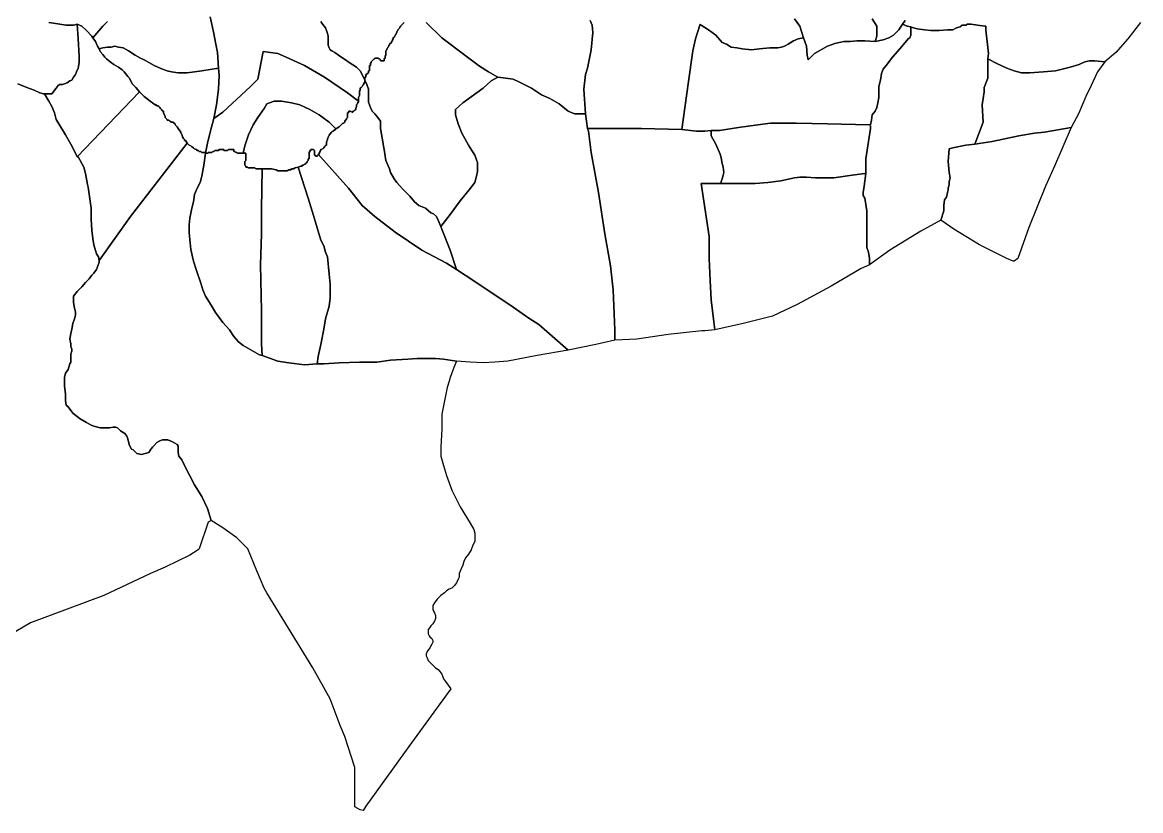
# Model space of a CAD drawing. Extents: x 50 to 241, y 15 to 190.
# Drawn here: x 122.7 to 226.1, y 33.8 to 106.7 of the extents above; entities that cross this region are included whole.
import ezdxf

# ---------------------------------------------------------------- set-up
doc = ezdxf.new("R2010")
doc.units = 0
doc.layers.add('URANGA', color=7, linetype='CONTINUOUS')

msp = doc.modelspace()

# ---------------------------------------------------------------- linework, layer by layer
at = {"layer": 'URANGA', "color": 2}
for points in [[(125.14229, 106.66948), (125.565637, 106.584803), (126.158329, 106.500129), (126.75102, 106.415455), (127.428378, 106.415455), (127.767059, 106.500129), (127.851729, 105.145332), (127.936399, 103.53651), (127.936399, 102.943787), (127.851729, 102.435738), (127.682389, 102.097039), (127.597718, 101.843014), (127.428378, 101.58899), (127.259038, 101.334965), (127.089697, 101.250291), (126.83569, 101.08094), (126.58168, 100.996267), (126.412339, 100.911589), (126.158329, 100.911589), (125.988988, 100.826916), (125.819648, 100.572891), (125.396297, 100.064842), (125.05762, 100.064842), (124.718939, 100.064842), (124.634269, 100.064842), (124.295588, 100.149515), (123.787567, 100.40354), (123.110209, 100.657565), (122.263507, 100.996267)], [(129.206449, 105.230006), (129.460459, 104.891307), (129.6298, 104.467932), (129.79914, 104.213907), (129.88381, 103.959886), (130.137821, 103.705861), (130.307161, 103.451836), (130.476498, 103.282485), (130.815179, 103.028461), (131.15386, 102.774436), (131.577211, 102.520411), (131.915891, 102.266387), (132.085228, 102.097039), (132.423909, 101.673664), (132.593249, 101.504313), (132.84726, 100.996267), (133.185941, 100.657565), (133.524621, 100.234193), (127.767059, 94.222281), (127.597718, 94.560979), (127.174367, 95.407727), (126.66635, 96.254475), (126.073658, 97.270574), (125.819648, 97.693946), (125.650307, 98.286672), (125.396297, 98.879395), (125.14229, 99.387445), (124.718939, 100.064842), (125.05762, 100.064842), (125.396297, 100.064842), (125.819648, 100.572891), (125.988988, 100.826916), (126.158329, 100.911589), (126.412339, 100.911589), (126.58168, 100.996267), (126.83569, 101.08094), (127.089697, 101.250291), (127.259038, 101.334965), (127.428378, 101.58899), (127.597718, 101.843014), (127.682389, 102.097039), (127.851729, 102.435738), (127.936399, 102.943787), (127.936399, 103.53651), (127.851729, 105.145332), (127.767059, 106.500129), (128.19041, 106.330778), (128.613761, 105.907406), (129.121778, 105.399357), (129.206449, 105.230006)], [(130.561168, 106.754154), (130.137821, 106.330778), (129.206449, 105.230006), (129.121778, 105.399357), (128.613761, 105.907406), (128.19041, 106.330778), (127.767059, 106.500129), (127.428378, 106.415455), (126.75102, 106.415455), (126.158329, 106.500129), (125.565637, 106.584803), (125.14229, 106.66948)], [(140.806241, 102.435738), (140.890911, 101.758337), (140.806241, 100.488217), (140.6369, 99.048743), (140.382893, 97.778623), (140.044212, 96.508499), (139.790202, 95.492401), (139.620861, 94.560979), (139.536191, 94.645653), (139.451521, 94.645653), (139.366851, 94.645653), (139.282181, 94.645653), (139.19751, 94.73033), (139.11284, 94.73033), (139.02817, 94.73033), (138.9435, 94.815004), (138.85883, 94.815004), (138.774163, 94.899678), (138.604823, 94.984351), (138.520152, 95.069029), (138.350812, 95.153702), (138.266142, 95.238376), (138.096801, 95.323053), (138.012131, 95.407727), (137.927461, 95.492401), (137.842791, 95.661752), (137.758121, 95.746425), (137.67345, 95.746425), (137.67345, 95.831103), (137.58878, 95.915776), (137.50411, 96.085127), (137.41944, 96.339148), (137.33477, 96.423826), (137.33477, 96.508499), (137.080763, 96.847198), (136.996092, 97.016549), (136.911422, 97.101223), (136.826752, 97.1859), (136.826752, 97.270574), (136.742082, 97.355247), (136.657412, 97.355247), (136.657412, 97.439921), (136.572741, 97.439921), (136.488071, 97.439921), (136.318731, 97.524598), (136.234061, 97.609272), (136.14939, 97.609272), (136.06472, 97.609272), (136.06472, 97.693946), (135.98005, 97.778623), (135.89538, 97.863297), (135.89538, 97.94797), (135.726039, 98.286672), (135.726039, 98.371346), (135.726039, 98.45602), (135.641369, 98.45602), (135.641369, 98.540697), (135.556699, 98.540697), (135.556699, 98.625371), (135.472029, 98.710044), (135.387362, 98.794718), (135.302692, 98.879395), (135.218022, 98.964069), (135.133352, 98.964069), (135.048681, 99.048743), (134.964011, 99.048743), (134.710001, 99.218094), (134.62533, 99.302768), (134.37132, 99.472119), (134.20198, 99.64147), (133.947969, 99.810817), (133.778629, 99.980168), (133.524621, 100.234193), (133.185941, 100.657565), (132.84726, 100.996267), (132.593249, 101.504313), (132.423909, 101.673664), (132.085228, 102.097039), (131.915891, 102.266387), (131.577211, 102.520411), (131.15386, 102.774436), (130.815179, 103.028461), (130.476498, 103.282485), (130.307161, 103.451836), (130.137821, 103.705861), (129.88381, 103.959886), (129.79914, 104.213907), (130.137821, 104.298584), (130.561168, 104.383258), (130.899849, 104.383258), (131.23853, 104.467932), (131.577211, 104.383258), (132.000562, 104.298584), (132.508579, 104.04456), (133.101271, 103.621184), (133.609292, 103.367159), (133.947969, 103.197812), (134.37132, 102.943787), (134.879341, 102.689762), (135.218022, 102.520411), (135.641369, 102.351064), (136.06472, 102.181713), (136.488071, 102.097039), (137.080763, 102.012362), (137.927461, 102.012362), (139.282181, 102.181713), (140.806241, 102.435738), (139.282181, 102.181713), (137.927461, 102.012362), (137.080763, 102.012362), (136.488071, 102.097039), (136.06472, 102.181713), (135.641369, 102.351064), (135.218022, 102.520411), (134.879341, 102.689762), (134.37132, 102.943787), (133.947969, 103.197812), (133.609292, 103.367159), (133.10127, 103.621184), (132.508579, 104.044559), (132.000562, 104.298584), (131.577211, 104.383258), (131.23853, 104.467932), (130.899849, 104.383258), (130.561168, 104.383258), (130.137821, 104.298584), (129.79914, 104.213907), (129.6298, 104.467932), (129.460459, 104.891307), (129.206449, 105.230006), (130.137821, 106.330778), (130.561168, 106.754154)], [(140.044212, 107.177526), (140.382893, 105.653381), (140.552233, 104.806634), (140.72157, 103.875209), (140.806241, 102.435738)], [(150.289285, 106.754154), (150.373955, 106.584803), (150.712636, 106.161431), (150.797302, 105.907406), (150.881973, 105.653381), (150.966643, 105.399357), (150.966643, 105.060658), (150.966643, 104.552609), (151.051313, 104.298584), (151.135983, 104.129233), (151.305324, 104.044559), (151.559334, 103.875209), (151.898015, 103.621184), (152.321366, 103.367159), (152.575373, 103.197812), (152.914054, 102.943787), (153.591415, 102.520411), (153.930096, 102.181713), (154.099436, 101.843014), (154.353443, 101.334965), (154.353443, 101.250291), (154.353443, 101.165614), (154.353443, 101.08094), (154.268773, 101.08094), (154.268773, 100.996267), (154.268773, 100.911589), (154.184107, 100.911589), (154.099436, 100.742242), (154.014766, 100.657565), (153.930096, 100.572891), (153.930096, 100.488217), (153.930096, 100.40354), (153.845426, 100.318866), (153.845426, 100.234193), (153.845426, 100.149515), (153.845426, 100.064842), (153.845426, 99.895494), (153.760756, 99.726143), (153.760756, 99.556792), (153.760756, 99.472119), (153.760756, 99.387445), (152.744713, 100.149515), (150.627965, 101.58899), (148.765225, 102.689762), (147.071824, 103.451836), (146.309793, 103.790535), (144.955073, 103.959886), (144.447052, 101.419639), (143.769694, 100.742242), (141.229592, 98.371346), (140.382893, 97.778623), (140.6369, 99.048743), (140.806241, 100.488217), (140.890911, 101.758337), (140.806241, 102.435738), (140.72157, 103.875209), (140.552234, 104.806634), (140.382893, 105.653381), (140.044212, 107.177526)], [(157.994255, 106.66948), (157.909585, 106.584803), (157.824914, 106.500129), (157.655574, 106.330778), (157.655574, 106.246104), (157.570907, 106.246104), (157.570907, 106.161431), (157.486237, 106.076754), (157.401567, 105.99208), (157.401567, 105.907406), (157.316897, 105.822729), (157.316897, 105.738055), (157.062886, 105.314683), (156.978216, 105.230006), (156.978216, 105.145332), (156.893546, 105.060658), (156.893546, 104.975981), (156.808876, 104.891307), (156.808876, 104.806634), (156.639535, 104.637283), (156.639535, 104.552609), (156.554865, 104.552609), (156.554865, 104.467932), (156.470195, 104.383258), (156.470195, 104.298584), (156.385525, 104.213907), (156.385525, 104.129233), (156.300854, 104.044559), (156.300854, 103.959886), (156.300854, 103.875209), (156.300854, 103.790535), (156.300854, 103.621184), (156.216184, 103.53651), (156.216184, 103.451836), (156.216184, 103.367159), (156.131514, 103.282485), (156.131514, 103.197812), (156.131514, 103.113134), (156.046844, 103.113134), (155.962174, 103.113134), (155.877507, 103.113134), (155.792837, 103.113134), (155.792837, 103.197812), (155.708167, 103.282485), (155.623496, 103.282485), (155.623496, 103.367159), (155.538826, 103.367159), (155.454156, 103.367159), (155.369486, 103.367159), (155.284816, 103.367159), (155.284816, 103.282485), (155.200145, 103.282485), (155.115475, 103.197812), (155.030805, 103.113134), (154.946135, 103.028461), (154.946135, 102.943787), (154.861465, 102.85911), (154.861465, 102.774436), (154.861465, 102.689762), (154.776794, 102.689762), (154.776794, 102.605089), (154.776794, 102.520411), (154.776794, 102.351064), (154.776794, 102.266387), (154.776794, 102.181713), (154.692124, 102.181713), (154.692124, 102.097039), (154.692124, 102.012362), (154.607454, 101.927688), (154.522784, 101.927688), (154.522784, 101.843014), (154.438114, 101.843014), (154.438114, 101.758337), (154.438114, 101.673664), (154.438114, 101.58899), (154.353443, 101.58899), (154.353443, 101.334965), (154.099436, 101.843014), (153.930096, 102.181713), (153.591415, 102.520411), (152.914054, 102.943787), (152.575373, 103.197812), (152.321366, 103.367159), (151.898015, 103.621184), (151.559334, 103.875209), (151.305324, 104.044559), (151.135983, 104.129233), (151.051313, 104.298584), (150.966643, 104.552609), (150.966643, 105.060658), (150.966643, 105.399357), (150.881973, 105.653381), (150.797302, 105.907406), (150.712636, 106.161431), (150.373955, 106.584803), (150.289285, 106.754154)], [(166.630597, 101.58899), (166.037909, 101.250291), (165.275877, 100.572891), (163.413137, 99.218094), (162.735775, 98.625371), (162.735775, 98.371346), (162.735775, 98.117321), (162.989786, 97.270574), (163.328466, 96.423826), (163.582477, 95.915776), (163.921158, 95.323053), (164.090498, 95.069029), (164.513846, 94.391628), (164.767856, 93.714231), (164.767856, 93.290856), (164.767856, 92.867484), (164.683186, 92.444108), (164.513846, 91.851385), (164.005828, 91.173984), (163.159126, 90.157889), (162.227757, 88.887766), (161.381055, 87.786993), (161.127045, 88.379716), (160.957708, 88.718415), (160.703697, 88.972439), (160.449687, 89.057117), (159.941666, 89.480489), (159.348974, 89.734513), (158.925627, 90.073212), (158.502276, 90.581261), (157.824914, 91.258662), (157.316897, 91.851385), (157.062886, 92.190083), (156.724205, 92.782806), (156.639535, 93.121508), (156.300854, 93.883579), (156.131514, 94.899678), (156.046844, 95.407727), (155.962174, 96.00045), (155.877507, 96.339148), (155.792837, 96.847198), (155.792837, 97.270574), (155.792837, 97.524598), (155.538826, 97.863297), (155.284816, 98.201995), (155.030805, 98.45602), (154.861465, 98.794718), (154.692124, 99.302768), (154.692124, 99.895494), (154.692124, 100.488217), (154.522784, 100.911589), (154.353443, 101.334965), (154.353443, 101.58899), (154.438114, 101.58899), (154.438114, 101.673664), (154.438114, 101.758337), (154.438114, 101.843014), (154.522784, 101.843014), (154.522784, 101.927688), (154.607454, 101.927688), (154.692124, 102.012362), (154.692124, 102.097039), (154.692124, 102.181713), (154.776794, 102.181713), (154.776794, 102.266387), (154.776794, 102.351064), (154.776794, 102.520411), (154.776794, 102.605089), (154.776794, 102.689762), (154.861465, 102.689762), (154.861465, 102.774436), (154.861465, 102.85911), (154.946135, 102.943787), (154.946135, 103.028461), (155.030805, 103.113134), (155.115475, 103.197812), (155.200145, 103.282485), (155.284816, 103.282485), (155.284816, 103.367159), (155.369486, 103.367159), (155.454156, 103.367159), (155.538826, 103.367159), (155.623496, 103.367159), (155.623496, 103.282485), (155.708167, 103.282485), (155.792837, 103.197812), (155.792837, 103.113134), (155.877507, 103.113134), (155.962174, 103.113134), (156.046844, 103.113134), (156.131514, 103.113134), (156.131514, 103.197812), (156.131514, 103.282485), (156.216184, 103.367159), (156.216184, 103.451836), (156.216184, 103.53651), (156.300854, 103.621184), (156.300854, 103.790535), (156.300854, 103.875209), (156.300854, 103.959886), (156.300854, 104.044559), (156.385525, 104.129233), (156.385525, 104.213907), (156.470195, 104.298584), (156.470195, 104.383258), (156.554865, 104.467932), (156.554865, 104.552609), (156.639535, 104.552609), (156.639535, 104.637283), (156.808876, 104.806634), (156.808876, 104.891307), (156.893546, 104.975981), (156.893546, 105.060658), (156.978216, 105.145332), (156.978216, 105.230006), (157.062886, 105.314683), (157.316897, 105.738055), (157.316897, 105.822729), (157.401567, 105.907406), (157.401567, 105.99208), (157.486237, 106.076754), (157.570907, 106.161431), (157.570907, 106.246105), (157.655574, 106.246105), (157.655574, 106.330778), (157.824914, 106.500129), (157.909585, 106.584803), (157.994255, 106.66948)], [(175.182269, 106.838828), (175.351609, 106.415455), (175.43628, 105.738055), (175.266939, 104.129233), (174.928258, 102.435738), (174.758918, 101.843015), (174.589581, 100.488217), (174.758918, 98.201995), (174.08156, 98.201995), (173.742879, 98.201995), (173.150188, 98.45602), (172.303489, 99.13342), (171.456787, 99.641469), (170.694759, 99.980168), (169.763387, 100.572891), (168.578008, 101.165614), (168.069987, 101.419639), (167.392629, 101.504313), (166.630597, 101.58899), (165.783899, 102.097039), (164.937197, 102.605089), (163.582477, 103.621184), (161.465726, 105.230006), (160.026336, 106.66948)], [(160.026336, 106.66948), (161.465726, 105.230006), (163.582477, 103.621184), (164.937197, 102.605089), (165.783899, 102.097039), (166.630597, 101.58899)], [(194.063683, 107.008179), (194.571705, 106.330778), (194.910385, 105.230006), (194.402364, 105.145332), (193.979013, 104.975981), (193.470992, 104.637283), (193.132315, 104.467932), (192.878304, 104.383258), (192.539624, 104.298584), (191.777592, 104.298584), (190.846223, 104.213907), (190.084191, 104.129233), (189.237493, 104.213907), (188.729472, 104.298584), (188.221454, 104.383258), (187.798103, 104.637283), (187.374752, 104.806634), (186.782061, 105.48403), (186.104703, 105.99208), (185.427341, 106.415455), (185.342671, 106.500129), (185.088661, 105.738055), (184.91932, 105.145332), (184.665313, 104.04456), (184.241962, 100.996267), (183.649271, 96.762524), (179.923789, 96.847198), (174.928258, 96.847198), (174.758918, 98.201995), (174.589581, 100.488217), (174.758918, 101.843015), (174.928258, 102.435738), (175.266939, 104.129233), (175.43628, 105.738055), (175.351609, 106.415455), (175.182269, 106.838828)], [(204.816777, 106.246104), (204.816777, 105.822729), (204.816777, 105.48403), (204.732107, 105.230006), (204.562766, 105.145332), (204.308756, 104.806634), (203.800735, 104.213907), (203.123377, 103.451836), (202.530685, 102.689762), (202.276675, 102.351064), (202.192005, 102.181713), (202.107334, 101.927688), (202.022664, 101.334965), (201.853327, 100.742242), (201.853327, 99.726143), (201.768657, 99.218094), (201.683987, 98.794718), (201.514647, 98.45602), (201.260636, 98.117321), (201.175966, 97.609272), (201.091296, 97.1859), (201.006625, 97.1859), (197.111803, 97.270574), (194.233024, 97.355247), (191.862262, 97.355247), (190.676883, 97.1859), (188.898812, 96.931875), (187.120742, 96.67785), (186.358713, 96.67785), (185.766022, 96.593173), (185.00399, 96.593173), (183.649271, 96.762524), (184.241962, 100.996267), (184.665313, 104.04456), (184.91932, 105.145332), (185.088661, 105.738055), (185.342671, 106.500129), (185.427341, 106.415455), (186.104703, 105.99208), (186.782061, 105.48403), (187.374752, 104.806634), (187.798103, 104.637283), (188.221454, 104.383258), (188.729472, 104.298584), (189.237493, 104.213907), (190.084191, 104.129233), (190.846223, 104.213907), (191.777592, 104.298584), (192.539624, 104.298584), (192.878304, 104.383258), (193.132315, 104.467932), (193.470992, 104.637283), (193.979013, 104.975981), (194.402364, 105.145332), (194.910385, 105.230006), (195.164393, 104.467932), (195.249063, 103.621184), (195.333733, 103.197812), (195.926424, 103.790535), (197.111803, 104.467932), (197.789165, 104.721956), (198.635863, 104.891307), (199.228555, 104.891307), (199.821246, 104.975981), (200.583274, 104.975981), (201.514647, 104.891307), (202.276675, 105.060658), (202.784696, 105.230006), (203.208047, 105.48403), (203.716065, 105.99208), (204.054745, 106.500129), (204.478096, 106.330778), (204.816777, 106.246104)], [(201.260636, 107.008179), (201.683987, 106.330778), (201.683987, 105.399357), (201.514647, 104.891307), (200.583274, 104.975981), (199.821246, 104.975981), (199.228555, 104.891307), (198.635863, 104.891307), (197.789165, 104.721956), (197.111803, 104.467932), (195.926424, 103.790535), (195.333733, 103.197812), (195.249063, 103.621184), (195.164393, 104.467932), (194.910385, 105.230006), (194.571705, 106.330778), (194.063683, 107.008179)], [(211.929059, 103.282485), (211.929059, 102.943787), (211.929059, 102.266387), (211.929059, 101.504313), (211.590378, 100.657565), (211.590378, 100.234193), (211.505708, 99.641469), (211.421038, 99.048743), (211.505708, 97.439921), (210.743677, 95.407727), (209.896978, 95.323053), (208.711599, 95.069029), (208.372918, 94.984351), (208.288248, 93.798905), (208.372918, 92.782806), (208.457588, 92.274757), (208.372918, 91.936058), (208.372918, 91.682034), (208.288248, 91.343335), (208.288248, 91.173984), (208.203578, 90.91996), (208.118908, 90.496588), (207.949567, 90.242563), (207.864897, 89.734513), (207.864897, 89.226464), (207.610886, 88.379716), (205.748146, 87.363617), (202.869366, 85.585448), (201.006625, 84.230651), (201.006625, 84.315325), (201.006625, 84.823374), (200.921955, 85.416097), (200.752615, 85.839473), (200.752615, 86.178171), (200.752615, 86.601547), (200.752615, 87.532968), (200.752615, 89.226464), (200.667945, 89.819187), (200.583274, 90.411914), (200.413934, 90.665939), (200.413934, 90.91996), (200.498604, 91.512686), (200.667945, 92.698133), (200.667945, 93.036831), (200.667945, 94.05293), (200.837285, 95.238376), (201.091296, 96.847198), (201.091296, 97.101223), (201.006625, 97.1859), (201.091296, 97.1859), (201.175966, 97.609272), (201.260636, 98.117321), (201.514646, 98.45602), (201.683987, 98.794718), (201.768657, 99.218094), (201.853327, 99.726143), (201.853327, 100.742242), (202.022664, 101.334965), (202.107334, 101.927688), (202.192005, 102.181713), (202.276675, 102.351064), (202.530685, 102.689762), (203.123377, 103.451836), (203.800735, 104.213907), (204.308756, 104.806634), (204.562766, 105.145332), (204.732107, 105.230006), (204.816777, 105.48403), (204.816777, 105.822729), (204.816777, 106.246104), (205.070788, 106.161431), (205.409465, 106.076754), (206.086826, 105.99208), (206.679518, 105.907406), (207.441546, 105.907406), (208.203578, 105.99208), (208.711599, 105.99208), (209.050276, 106.161431), (209.388957, 106.246104), (209.558297, 106.415455), (209.896978, 106.415455), (210.066318, 106.500129), (210.404999, 106.500129), (210.997687, 106.415455), (211.675049, 106.330778), (211.759719, 106.330778), (211.759719, 105.99208), (212.013729, 103.790535), (211.929059, 103.282485)], [(204.308756, 106.838828), (204.054745, 106.500129), (203.716064, 105.99208), (203.208047, 105.48403), (202.784696, 105.230006), (202.276675, 105.060658), (201.514646, 104.891307), (201.683987, 105.399357), (201.683987, 106.330778), (201.260636, 107.008179)], [(226.06895, 106.66948), (224.883571, 105.145332), (223.782862, 103.875209), (222.766819, 103.028461), (221.835451, 103.113134), (221.32743, 103.113134), (220.904079, 103.028461), (220.396061, 102.774436), (219.549359, 102.520411), (218.19464, 102.181713), (217.093931, 102.097039), (215.823878, 102.012362), (215.061849, 102.012362), (214.384488, 102.181713), (213.70713, 102.435738), (212.775758, 102.85911), (211.929059, 103.282485), (212.013729, 103.790535), (211.759719, 105.99208), (211.759719, 106.330778), (211.675049, 106.330778), (210.997687, 106.415455), (210.404999, 106.500129), (210.066318, 106.500129), (209.896978, 106.415455), (209.558297, 106.415455), (209.388957, 106.246104), (209.050276, 106.161431), (208.711599, 105.99208), (208.203578, 105.99208), (207.441546, 105.907406), (206.679518, 105.907406), (206.086826, 105.99208), (205.409465, 106.076754), (205.070788, 106.161431), (204.816777, 106.246104), (204.478096, 106.330778), (204.054745, 106.500129), (204.308756, 106.838828)], [(153.760756, 99.387445), (153.760756, 99.302768), (153.676085, 99.218094), (153.676085, 99.13342), (153.591415, 99.048743), (153.591415, 98.964069), (153.591415, 98.879395), (153.506745, 98.710044), (153.506745, 98.625371), (153.422075, 98.540697), (153.337405, 98.45602), (153.252734, 98.45602), (153.252734, 98.371346), (153.168064, 98.371346), (152.998724, 98.45602), (152.914054, 98.45602), (152.829383, 98.371346), (152.829383, 98.286672), (152.744713, 98.286672), (152.744713, 98.201995), (152.744713, 97.94797), (152.744713, 97.863297), (152.660043, 97.778623), (152.660043, 97.693946), (152.575373, 97.609272), (152.490703, 97.524598), (152.490703, 97.439921), (152.406036, 97.355247), (152.321366, 97.355247), (152.236696, 97.270574), (152.152025, 97.1859), (152.067355, 97.101223), (151.982685, 97.016549), (151.728674, 96.847198), (151.644004, 96.847198), (151.051313, 97.439921), (150.119944, 98.117321), (149.273242, 98.625371), (148.341874, 99.048743), (147.579842, 99.218094), (146.648473, 99.387445), (145.971112, 99.387445), (145.547764, 99.218094), (145.293754, 99.13342), (145.039743, 98.710044), (144.447052, 97.863297), (144.023701, 97.1859), (143.600353, 96.254475), (143.261673, 95.238376), (143.092332, 94.560979), (142.838322, 94.560979), (142.753652, 94.560979), (142.668981, 94.560979), (142.584311, 94.560979), (142.499641, 94.645653), (142.414971, 94.645653), (142.330301, 94.73033), (142.245634, 94.73033), (142.245634, 94.815004), (142.245634, 94.899678), (142.160964, 94.899678), (142.076293, 94.899678), (141.991623, 94.899678), (141.906953, 94.899678), (141.822283, 94.899678), (141.737613, 94.899678), (141.652943, 94.815004), (141.568272, 94.815004), (141.483602, 94.815004), (141.398932, 94.815004), (141.314262, 94.815004), (141.314262, 94.899678), (141.229592, 94.899678), (141.144921, 94.899678), (141.060251, 94.899678), (140.975581, 94.899678), (140.890911, 94.899678), (140.806241, 94.815004), (140.72157, 94.815004), (140.6369, 94.815004), (140.552234, 94.815004), (140.467563, 94.815004), (140.382893, 94.73033), (140.298223, 94.73033), (140.213553, 94.645653), (140.044212, 94.645653), (139.959542, 94.645653), (139.874872, 94.645653), (139.874872, 94.560979), (139.790202, 94.560979), (139.705532, 94.560979), (139.620861, 94.560979), (139.790202, 95.492401), (140.044212, 96.508499), (140.382893, 97.778623), (141.229592, 98.371346), (143.769694, 100.742242), (144.447052, 101.419639), (144.955073, 103.959886), (146.309793, 103.790535), (147.071824, 103.451836), (148.765225, 102.689762), (150.627965, 101.58899), (152.744713, 100.149515), (153.760756, 99.387445)], [(222.766819, 103.028461), (222.089461, 102.097039), (221.49677, 100.826916), (220.988749, 99.810817), (220.311391, 98.201995), (219.634029, 96.931875), (217.178601, 96.508499), (216.247229, 96.423826), (214.807839, 96.169801), (212.352407, 95.661752), (210.743677, 95.407727), (211.505708, 97.439921), (211.421038, 99.048743), (211.505708, 99.641469), (211.590378, 100.234193), (211.590378, 100.657565), (211.929059, 101.504313), (211.929059, 102.266387), (211.929059, 102.943787), (211.929059, 103.282485), (212.775758, 102.85911), (213.70713, 102.435738), (214.384488, 102.181713), (215.061849, 102.012362), (215.823878, 102.012362), (217.093931, 102.097039), (218.19464, 102.181713), (219.549359, 102.520411), (220.396061, 102.774436), (220.904079, 103.028461), (221.32743, 103.113134), (221.835451, 103.113134), (222.766819, 103.028461)], [(161.381055, 87.786993), (161.465726, 87.532968), (162.227757, 85.585448), (162.820445, 83.807275), (161.889077, 84.399998), (159.602985, 85.585448), (157.147556, 87.278944), (155.284816, 88.718415), (154.099436, 89.734513), (152.829383, 91.343335), (150.035274, 94.476305), (150.119944, 94.476305), (150.119944, 94.560979), (150.204614, 94.73033), (150.204614, 94.815004), (150.289285, 94.815004), (150.289285, 94.899678), (150.458625, 94.984351), (150.543295, 95.069029), (150.627965, 95.153702), (150.712636, 95.238376), (150.712636, 95.323053), (150.797302, 95.323053), (150.797302, 95.407727), (150.797302, 95.492401), (150.797302, 95.577078), (150.881973, 95.831103), (150.881973, 95.915776), (150.966643, 96.00045), (150.966643, 96.085127), (151.051313, 96.169801), (151.051313, 96.254475), (151.135983, 96.339148), (151.135983, 96.423826), (151.220653, 96.423826), (151.220653, 96.508499), (151.305323, 96.508499), (151.389994, 96.593173), (151.644004, 96.762524), (151.644004, 96.847198), (151.728674, 96.847198), (151.982685, 97.016549), (152.067355, 97.101223), (152.152025, 97.1859), (152.236696, 97.270574), (152.321366, 97.355247), (152.406036, 97.355247), (152.490703, 97.439921), (152.490703, 97.524598), (152.575373, 97.609272), (152.660043, 97.693946), (152.660043, 97.778623), (152.744713, 97.863297), (152.744713, 97.94797), (152.744713, 98.201995), (152.744713, 98.286672), (152.829383, 98.286672), (152.829383, 98.371346), (152.914054, 98.45602), (152.998724, 98.45602), (153.168064, 98.371346), (153.252734, 98.371346), (153.252734, 98.45602), (153.337405, 98.45602), (153.422075, 98.540697), (153.506745, 98.625371), (153.506745, 98.710044), (153.591415, 98.879395), (153.591415, 98.964069), (153.591415, 99.048743), (153.676085, 99.13342), (153.676085, 99.218094), (153.760756, 99.302768), (153.760756, 99.387445), (153.760756, 99.472119), (153.760756, 99.556792), (153.760756, 99.726143), (153.845426, 99.895494), (153.845426, 100.064842), (153.845426, 100.149515), (153.845426, 100.234193), (153.845426, 100.318866), (153.930096, 100.40354), (153.930096, 100.488217), (153.930096, 100.572891), (154.014766, 100.657565), (154.099436, 100.742242), (154.184107, 100.911589), (154.268773, 100.911589), (154.268773, 100.996267), (154.268773, 101.08094), (154.353443, 101.08094), (154.353443, 101.165614), (154.353443, 101.250291), (154.353443, 101.334965), (154.522784, 100.911589), (154.692124, 100.488217), (154.692124, 99.895494), (154.692124, 99.302768), (154.861465, 98.794718), (155.030805, 98.45602), (155.284816, 98.201995), (155.538826, 97.863297), (155.792837, 97.524598), (155.792837, 97.270574), (155.792837, 96.847198), (155.877507, 96.339148), (155.962174, 96.00045), (156.046844, 95.407727), (156.131514, 94.899678), (156.300854, 93.883579), (156.639535, 93.121508), (156.724205, 92.782806), (157.062886, 92.190083), (157.316897, 91.851385), (157.824914, 91.258662), (158.502276, 90.581261), (158.925627, 90.073212), (159.348974, 89.734513), (159.941666, 89.480489), (160.449687, 89.057117), (160.703697, 88.972439), (160.957708, 88.718415), (161.127045, 88.379716), (161.381055, 87.786993)], [(174.758918, 98.201995), (174.928258, 96.847198), (175.012929, 96.593173), (175.266939, 94.645653), (175.944301, 90.91996), (176.536989, 87.109593), (177.04501, 84.145977), (177.29902, 81.944429), (177.468361, 78.218739), (177.468361, 77.287314), (176.367648, 77.033289), (175.69029, 76.863942), (173.150188, 76.355892), (170.440749, 78.726788), (169.50938, 79.319512), (168.069987, 80.335607), (164.513846, 82.706503), (162.820445, 83.807275), (162.227757, 85.585448), (161.465726, 87.532968), (161.381055, 87.786993), (162.227757, 88.887766), (163.159126, 90.157889), (164.005828, 91.173984), (164.513846, 91.851385), (164.683186, 92.444108), (164.767856, 92.867484), (164.767856, 93.290856), (164.767856, 93.714231), (164.513846, 94.391628), (164.090498, 95.069029), (163.921158, 95.323053), (163.582477, 95.915776), (163.328466, 96.423826), (162.989786, 97.270574), (162.735775, 98.117321), (162.735775, 98.371346), (162.735775, 98.625371), (163.413137, 99.218094), (165.275877, 100.572891), (166.037909, 101.250291), (166.630597, 101.58899), (167.392629, 101.504313), (168.069987, 101.419639), (168.578008, 101.165614), (169.763387, 100.572891), (170.694759, 99.980168), (171.456787, 99.64147), (172.303489, 99.13342), (173.150188, 98.45602), (173.742879, 98.201995), (174.08156, 98.201995), (174.758918, 98.201995)], [(122.263507, 100.996267), (123.110209, 100.657565), (123.787567, 100.40354), (124.295588, 100.149515), (124.634269, 100.064842), (124.718939, 100.064842), (125.14229, 99.387445), (125.396297, 98.879395), (125.650307, 98.286672), (125.819648, 97.693946), (126.073658, 97.270574), (126.66635, 96.254475), (127.174367, 95.407727), (127.597718, 94.560979), (127.767059, 94.222281), (127.851729, 94.222281), (128.19041, 93.629554), (128.35975, 93.290856), (128.529091, 92.698133), (128.698427, 91.682034), (128.783098, 91.428009), (129.037108, 89.480489), (129.037108, 88.46439), (129.121778, 87.448295), (129.206449, 86.686221), (129.291119, 86.093498), (129.545129, 85.24675), (129.71447, 84.992725), (129.79914, 84.654023), (129.79914, 84.484676), (129.6298, 84.0613), (129.545129, 83.807275), (129.291119, 83.468577), (129.121778, 83.299226), (128.867768, 82.960527), (128.529091, 82.621829), (128.19041, 82.198453), (127.767059, 81.775081), (127.428378, 81.351706), (127.428378, 81.267032), (127.428378, 81.097681), (127.428378, 80.928333), (127.428378, 80.758982), (127.513048, 80.250933), (127.597718, 79.912235), (127.597718, 79.573536), (127.513048, 79.234834), (127.343708, 78.811462), (127.259038, 78.303413), (127.174367, 77.880037), (127.089697, 77.371991), (127.174367, 76.948616), (127.174367, 76.694591), (127.259038, 76.440566), (127.259038, 76.271215), (127.174367, 76.017194), (127.174367, 75.847843), (127.174367, 75.509145), (127.174367, 75.25512), (127.089697, 75.085769), (126.92036, 74.57772), (126.66635, 74.239021), (126.58168, 73.815646), (126.58168, 73.476947), (126.58168, 73.053575), (126.66635, 72.291501), (126.66635, 71.698778), (126.75102, 71.275402), (126.92036, 71.106051), (127.343708, 70.513328), (128.021069, 70.005279), (128.613761, 69.66658), (129.037108, 69.412556), (129.291119, 69.327882), (129.88381, 69.158531), (130.391828, 69.158531), (130.730509, 69.158531), (131.069189, 69.243208), (131.3232, 69.243208), (131.49254, 69.158531), (131.746551, 68.904506), (132.000561, 68.735159), (132.169898, 68.650481), (132.339239, 68.396457), (132.423909, 68.142436), (132.508579, 67.888411), (132.593249, 67.549709), (132.76259, 67.211011), (132.93193, 67.126337), (133.270611, 66.787638), (133.693962, 66.702961), (134.37132, 66.872312), (134.54066, 67.126337), (134.710001, 67.380362), (134.879341, 67.549709), (135.133352, 67.803734), (135.387362, 67.973085), (135.641369, 68.057758), (135.81071, 68.057758), (136.14939, 68.057758), (136.572741, 67.888411), (136.996092, 67.634386), (137.080763, 67.465035), (137.080763, 67.126337), (137.080763, 66.872312), (137.165429, 66.533614), (137.41944, 66.194912), (137.67345, 65.686862), (138.604823, 63.908693), (139.282181, 62.807921), (139.790202, 61.707148), (140.128883, 60.606376), (139.874872, 60.437025), (139.02817, 57.981455), (138.9435, 57.896781), (138.181472, 57.388732), (135.89538, 56.287959), (134.54066, 55.695236), (130.222491, 53.663039), (123.44889, 51.122795), (121.416808, 49.937345)], [(137.927461, 95.492401), (132.67792, 88.718415), (129.79914, 84.654023), (129.71447, 84.992725), (129.545129, 85.24675), (129.291119, 86.093498), (129.206449, 86.686221), (129.121778, 87.448295), (129.037108, 88.46439), (129.037108, 89.480489), (128.783098, 91.428009), (128.698427, 91.682034), (128.529091, 92.698133), (128.35975, 93.290856), (128.19041, 93.629554), (127.851729, 94.222281), (127.767059, 94.222281), (133.524621, 100.234193), (133.778629, 99.980168), (133.947969, 99.810817), (134.201979, 99.641469), (134.37132, 99.472119), (134.62533, 99.302768), (134.710001, 99.218094), (134.964011, 99.048743), (135.048681, 99.048743), (135.133352, 98.964069), (135.218022, 98.964069), (135.302692, 98.879395), (135.387362, 98.794718), (135.472029, 98.710044), (135.556699, 98.625371), (135.556699, 98.540697), (135.641369, 98.540697), (135.641369, 98.45602), (135.726039, 98.45602), (135.726039, 98.371346), (135.726039, 98.286672), (135.89538, 97.94797), (135.89538, 97.863297), (135.98005, 97.778623), (136.06472, 97.693946), (136.06472, 97.609272), (136.14939, 97.609272), (136.234061, 97.609272), (136.318731, 97.524598), (136.488071, 97.439921), (136.572741, 97.439921), (136.657412, 97.439921), (136.657412, 97.355247), (136.742082, 97.355247), (136.826752, 97.270574), (136.826752, 97.1859), (136.911422, 97.101223), (136.996092, 97.016549), (137.080763, 96.847198), (137.33477, 96.508499), (137.33477, 96.423826), (137.41944, 96.339148), (137.50411, 96.085127), (137.58878, 95.915776), (137.67345, 95.831103), (137.67345, 95.746425), (137.758121, 95.746425), (137.842791, 95.661752), (137.927461, 95.492401)], [(151.644004, 96.847198), (151.644004, 96.762524), (151.389994, 96.593173), (151.305323, 96.508499), (151.220653, 96.508499), (151.220653, 96.423826), (151.135983, 96.423826), (151.135983, 96.339148), (151.051313, 96.254475), (151.051313, 96.169801), (150.966643, 96.085127), (150.966643, 96.00045), (150.881973, 95.915776), (150.881973, 95.831103), (150.797302, 95.577078), (150.797302, 95.492401), (150.797302, 95.407727), (150.797302, 95.323053), (150.712636, 95.323053), (150.712636, 95.238376), (150.627965, 95.153702), (150.543295, 95.069029), (150.458625, 94.984351), (150.289285, 94.899678), (150.289285, 94.815004), (150.204615, 94.815004), (150.204615, 94.73033), (150.119944, 94.560979), (150.119944, 94.476305), (150.035274, 94.476305), (150.035274, 94.391628), (149.950604, 94.306954), (149.865934, 94.306954), (149.781264, 94.306954), (149.781264, 94.391628), (149.696593, 94.391628), (149.696593, 94.476305), (149.696593, 94.560979), (149.696593, 94.73033), (149.696593, 94.815004), (149.611923, 94.899678), (149.527253, 94.899678), (149.442583, 94.899678), (149.357913, 94.899678), (149.357913, 94.815004), (149.273242, 94.815004), (149.273242, 94.73033), (149.188572, 94.645653), (149.188572, 94.560979), (149.188572, 94.476305), (149.188572, 94.391628), (149.188572, 94.222281), (149.188572, 94.137603), (149.188572, 94.05293), (149.103902, 94.05293), (149.103902, 93.968256), (149.103902, 93.883579), (149.019235, 93.798905), (149.019235, 93.714231), (148.934565, 93.714231), (148.934565, 93.629554), (148.849895, 93.629554), (148.849895, 93.54488), (148.765225, 93.54488), (148.680555, 93.460207), (148.595884, 93.460207), (148.511214, 93.375533), (148.426544, 93.375533), (148.172533, 93.290856), (147.918523, 93.206182), (147.749182, 93.121508), (147.664512, 93.121508), (147.579842, 93.121508), (147.495172, 93.036831), (147.410502, 93.036831), (147.325835, 93.036831), (147.156495, 92.952157), (147.071824, 92.952157), (146.987154, 92.952157), (146.817814, 92.952157), (146.733144, 92.952157), (146.563803, 92.952157), (146.394463, 92.952157), (146.309793, 92.952157), (146.140452, 93.036831), (145.717101, 93.121508), (145.547764, 93.121508), (145.378424, 93.121508), (145.293754, 93.121508), (145.124413, 93.121508), (144.955073, 93.121508), (144.870403, 93.121508), (144.447052, 93.121508), (144.277711, 93.121508), (144.193041, 93.206182), (144.023701, 93.206182), (143.939034, 93.206182), (143.854364, 93.206182), (143.685024, 93.206182), (143.600353, 93.206182), (143.515683, 93.206182), (143.515683, 93.290856), (143.431013, 93.290856), (143.346343, 93.290856), (143.346343, 93.375533), (143.261673, 93.460207), (143.261673, 93.54488), (143.261673, 93.629554), (143.261673, 93.714231), (143.261673, 93.798905), (143.346343, 93.883579), (143.346343, 93.968256), (143.346343, 94.05293), (143.346343, 94.137603), (143.346343, 94.222281), (143.346343, 94.306954), (143.346343, 94.391628), (143.346343, 94.476305), (143.346343, 94.560979), (143.261673, 94.560979), (143.177002, 94.560979), (143.092332, 94.560979), (143.261673, 95.238376), (143.600353, 96.254475), (144.023701, 97.1859), (144.447052, 97.863297), (145.039743, 98.710044), (145.293754, 99.13342), (145.547764, 99.218094), (145.971112, 99.387445), (146.648473, 99.387445), (147.579842, 99.218094), (148.341874, 99.048743), (149.273242, 98.625371), (150.119944, 98.117321), (151.051313, 97.439921), (151.644004, 96.847198)], [(201.006625, 97.1859), (201.091296, 97.101223), (201.091296, 96.847198), (200.837285, 95.238376), (200.667945, 94.05293), (200.667945, 93.036831), (200.667945, 92.698133), (200.583274, 92.698133), (199.397895, 92.528782), (197.704495, 92.274757), (196.011094, 92.274757), (195.164392, 92.359434), (194.571705, 92.359434), (194.063683, 92.274757), (192.793634, 92.020736), (191.608255, 91.851385), (190.422872, 91.766711), (188.560131, 91.766711), (187.290082, 91.766711), (187.290082, 91.936058), (187.374752, 92.190083), (187.459422, 92.528782), (187.544093, 92.782806), (187.459422, 93.290856), (187.374752, 93.629554), (187.290082, 94.137603), (187.205412, 94.476305), (186.782061, 95.407727), (186.358713, 96.169801), (186.358713, 96.508499), (186.358713, 96.67785), (187.120742, 96.67785), (188.898812, 96.931875), (190.676883, 97.1859), (191.862262, 97.355247), (194.233024, 97.355247), (197.111803, 97.270574), (201.006625, 97.1859)], [(183.649271, 96.762524), (185.00399, 96.593173), (185.766022, 96.593173), (186.358713, 96.67785), (186.358713, 96.508499), (186.358713, 96.169801), (186.782061, 95.407727), (187.205412, 94.476305), (187.290082, 94.137603), (187.374752, 93.629554), (187.459422, 93.290856), (187.544093, 92.782806), (187.459422, 92.528782), (187.374752, 92.190083), (187.290082, 91.936058), (187.290082, 91.766711), (186.443384, 91.766711), (185.427341, 91.766711), (186.189373, 86.855568), (186.189373, 84.823374), (186.274043, 82.79118), (186.358713, 81.013007), (186.61272, 78.98081), (186.697391, 78.218739), (185.766022, 78.134062), (185.512011, 78.134062), (182.379221, 77.795363), (179.500442, 77.371991), (177.468361, 77.287314), (177.468361, 78.218739), (177.29902, 81.944429), (177.04501, 84.145977), (176.536989, 87.109593), (175.944301, 90.91996), (175.266939, 94.645653), (175.012929, 96.593173), (174.928258, 96.847198), (179.923789, 96.847198), (183.649271, 96.762524)], [(207.610886, 88.379716), (207.864897, 89.226464), (207.864897, 89.734513), (207.949567, 90.242563), (208.118908, 90.496588), (208.203578, 90.91996), (208.288248, 91.173984), (208.288248, 91.343335), (208.372918, 91.682034), (208.372918, 91.936058), (208.457588, 92.274757), (208.372918, 92.782806), (208.288248, 93.798905), (208.372918, 94.984351), (208.711599, 95.069029), (209.896978, 95.323053), (210.743677, 95.407727), (212.352407, 95.661752), (214.807839, 96.169801), (216.247229, 96.423826), (217.178601, 96.508499), (219.634029, 96.931875), (218.109969, 93.375533), (217.263267, 91.512686), (215.739207, 87.702319), (214.723169, 84.823374), (214.384488, 84.569349), (214.299818, 84.569349), (213.70713, 84.823374), (211.167027, 86.093498), (208.796266, 87.532968), (207.610886, 88.379716)], [(139.620861, 94.560979), (139.451521, 93.460207), (139.282181, 92.444108), (139.11284, 91.851385), (138.85883, 91.343335), (138.604823, 90.750612), (138.520152, 90.073212), (138.350812, 89.480489), (138.181472, 88.549067), (138.096801, 87.956344), (138.096801, 87.19427), (138.266142, 85.670122), (138.520152, 84.569349), (138.774163, 83.722602), (139.19751, 82.537155), (139.366851, 81.944429), (139.620861, 81.351706), (140.128883, 80.504958), (140.552233, 79.827561), (141.229592, 78.896136), (141.822283, 78.218739), (142.245634, 77.626012), (142.668981, 77.117967), (143.092332, 76.779265), (144.616392, 75.932517), (144.870403, 75.847843), (146.309793, 75.339794), (147.325835, 75.170443), (148.765225, 75.001095), (149.950604, 75.085769), (150.543295, 75.085769), (151.982685, 75.170443), (153.845426, 75.25512), (155.454156, 75.25512), (156.724205, 75.424467), (158.332936, 75.509145), (159.179637, 75.593818), (159.856995, 75.593818), (160.873038, 75.593818), (161.635066, 75.509145), (162.820445, 75.339794), (162.566438, 74.747071), (162.227757, 73.815646), (162.143087, 73.476947), (161.973747, 72.884224), (161.804406, 72.12215), (161.465726, 70.428654), (161.465726, 69.073857), (161.381055, 67.380362), (161.381055, 66.533614), (161.635066, 65.686862), (161.889077, 64.755441), (162.397098, 63.400644), (163.159126, 61.876495), (164.090498, 60.352351), (164.429175, 59.759628), (164.513846, 59.420926), (164.513846, 59.166901), (164.513846, 58.658855), (164.344509, 58.320153), (164.175168, 57.896781), (163.921158, 57.473405), (163.667147, 57.134707), (163.497807, 56.796009), (163.413137, 56.457307), (163.243796, 56.118608), (163.074456, 55.695236), (163.074456, 55.356534), (162.989786, 55.187187), (162.820445, 54.848488), (162.651108, 54.594464), (162.397098, 54.340439), (162.143087, 54.255762), (161.889077, 54.086414), (161.719736, 53.917063), (161.381055, 53.663039), (161.042375, 53.32434), (160.788368, 52.985642), (160.619027, 52.731617), (160.619027, 52.562266), (160.619027, 52.392919), (160.703697, 52.223568), (160.788368, 52.054217), (160.873038, 51.800192), (160.873038, 51.546167), (160.788368, 51.292143), (160.619027, 51.038121), (160.449687, 50.86877), (160.365017, 50.69942), (160.195676, 50.530072), (160.195676, 50.276047), (160.195676, 50.106696), (160.280346, 49.937345), (160.365017, 49.852672), (160.534357, 49.683324), (160.619027, 49.513973), (160.619027, 49.344622), (160.534357, 49.175275), (160.365017, 48.836573), (160.111006, 48.497875), (160.026336, 48.24385), (160.026336, 48.074502), (160.111006, 47.905151), (160.195676, 47.651127), (160.365017, 47.481776), (160.619027, 47.227751), (160.873038, 46.97373), (161.127045, 46.804379), (161.296385, 46.635028), (161.465726, 46.381003), (161.550396, 46.126979), (161.635066, 45.957631), (161.804406, 45.703606), (162.058417, 45.364908), (162.312428, 45.026206), (158.417606, 39.691695), (154.438114, 34.187828), (154.184107, 33.764456), (153.930096, 33.84913), (153.422075, 34.103155), (153.422075, 35.373278), (153.422075, 37.320799), (153.422075, 37.744174), (152.490703, 40.623116), (152.067355, 41.639215), (151.135983, 44.094785), (149.527253, 46.97373), (145.293754, 53.917063), (145.039743, 54.340439), (144.362382, 55.949261), (143.515683, 57.981455), (142.499641, 58.997554), (141.229592, 59.928975), (140.128883, 60.606376), (139.790202, 61.707148), (139.282181, 62.807921), (138.604823, 63.908693), (137.67345, 65.686862), (137.41944, 66.194912), (137.165429, 66.533614), (137.080763, 66.872312), (137.080763, 67.126337), (137.080763, 67.465035), (136.996092, 67.634386), (136.572741, 67.888411), (136.14939, 68.057758), (135.81071, 68.057758), (135.641369, 68.057758), (135.387362, 67.973085), (135.133352, 67.803734), (134.879341, 67.549709), (134.710001, 67.380362), (134.54066, 67.126337), (134.37132, 66.872312), (133.693962, 66.702961), (133.270611, 66.787638), (132.93193, 67.126337), (132.76259, 67.211011), (132.593249, 67.549709), (132.508579, 67.888411), (132.423909, 68.142436), (132.339239, 68.396457), (132.169898, 68.650481), (132.000561, 68.735159), (131.746551, 68.904506), (131.49254, 69.158531), (131.3232, 69.243208), (131.069189, 69.243208), (130.730509, 69.158531), (130.391828, 69.158531), (129.88381, 69.158531), (129.291119, 69.327882), (129.037108, 69.412556), (128.613761, 69.66658), (128.021069, 70.005279), (127.343708, 70.513328), (126.92036, 71.106051), (126.75102, 71.275402), (126.66635, 71.698778), (126.66635, 72.291501), (126.58168, 73.053575), (126.58168, 73.476947), (126.58168, 73.815646), (126.66635, 74.239021), (126.92036, 74.57772), (127.089697, 75.085769), (127.174367, 75.25512), (127.174367, 75.509145), (127.174367, 75.847843), (127.174367, 76.017194), (127.259038, 76.271215), (127.259038, 76.440566), (127.174367, 76.694591), (127.174367, 76.948616), (127.089697, 77.371991), (127.174367, 77.880037), (127.259038, 78.303413), (127.343708, 78.811462), (127.513048, 79.234834), (127.597718, 79.573536), (127.597718, 79.912235), (127.513048, 80.250933), (127.428378, 80.758982), (127.428378, 80.928333), (127.428378, 81.097681), (127.428378, 81.267032), (127.428378, 81.351706), (127.767059, 81.775081), (128.19041, 82.198453), (128.529091, 82.621829), (128.867768, 82.960527), (129.121778, 83.299226), (129.291119, 83.468577), (129.545129, 83.807275), (129.6298, 84.0613), (129.79914, 84.484676), (129.79914, 84.654023), (132.67792, 88.718415), (137.927461, 95.492401), (138.012131, 95.407727), (138.096801, 95.323053), (138.266142, 95.238376), (138.350812, 95.153702), (138.520152, 95.069029), (138.604823, 94.984351), (138.774163, 94.899678), (138.85883, 94.815004), (138.9435, 94.815004), (139.02817, 94.73033), (139.11284, 94.73033), (139.19751, 94.73033), (139.282181, 94.645653), (139.366851, 94.645653), (139.451521, 94.645653), (139.536191, 94.645653), (139.620861, 94.560979)], [(143.092332, 94.560979), (143.177002, 94.560979), (143.261673, 94.560979), (143.346343, 94.560979), (143.346343, 94.476305), (143.346343, 94.391628), (143.346343, 94.306954), (143.346343, 94.222281), (143.346343, 94.137603), (143.346343, 94.05293), (143.346343, 93.968256), (143.346343, 93.883579), (143.261673, 93.798905), (143.261673, 93.714231), (143.261673, 93.629554), (143.261673, 93.54488), (143.261673, 93.460207), (143.346343, 93.375533), (143.346343, 93.290856), (143.431013, 93.290856), (143.515683, 93.290856), (143.515683, 93.206182), (143.600353, 93.206182), (143.685024, 93.206182), (143.854364, 93.206182), (143.939034, 93.206182), (144.023701, 93.206182), (144.193041, 93.206182), (144.277711, 93.121508), (144.447052, 93.121508), (144.870403, 93.121508), (144.785733, 89.395815), (144.785733, 87.109593), (144.701062, 84.230651), (144.785733, 79.996908), (144.785733, 76.948616), (144.870403, 75.847843), (144.616392, 75.932517), (143.092332, 76.779265), (142.668981, 77.117967), (142.245634, 77.626012), (141.822283, 78.218739), (141.229592, 78.896136), (140.552233, 79.827561), (140.128883, 80.504958), (139.620861, 81.351706), (139.366851, 81.944429), (139.19751, 82.537155), (138.774163, 83.722602), (138.520152, 84.569349), (138.266142, 85.670122), (138.096801, 87.19427), (138.096801, 87.956344), (138.181472, 88.549067), (138.350812, 89.480489), (138.520152, 90.073212), (138.604823, 90.750612), (138.85883, 91.343335), (139.11284, 91.851385), (139.282181, 92.444108), (139.451521, 93.460207), (139.620861, 94.560979), (139.705532, 94.560979), (139.790202, 94.560979), (139.874872, 94.560979), (139.874872, 94.645653), (139.959542, 94.645653), (140.044212, 94.645653), (140.213553, 94.645653), (140.298223, 94.73033), (140.382893, 94.73033), (140.467563, 94.815004), (140.552233, 94.815004), (140.6369, 94.815004), (140.72157, 94.815004), (140.806241, 94.815004), (140.890911, 94.899678), (140.975581, 94.899678), (141.060251, 94.899678), (141.144921, 94.899678), (141.229592, 94.899678), (141.314262, 94.899678), (141.314262, 94.815004), (141.398932, 94.815004), (141.483602, 94.815004), (141.568272, 94.815004), (141.652942, 94.815004), (141.737613, 94.899678), (141.822283, 94.899678), (141.906953, 94.899678), (141.991623, 94.899678), (142.076293, 94.899678), (142.160964, 94.899678), (142.245634, 94.899678), (142.245634, 94.815004), (142.245634, 94.73033), (142.330301, 94.73033), (142.414971, 94.645653), (142.499641, 94.645653), (142.584311, 94.560979), (142.668981, 94.560979), (142.753651, 94.560979), (142.838322, 94.560979), (143.092332, 94.560979), (143.092332, 94.560979)], [(150.035274, 94.476305), (152.829383, 91.343335), (154.099436, 89.734513), (155.284816, 88.718415), (157.147556, 87.278944), (159.602985, 85.585448), (161.889077, 84.399998), (162.820445, 83.807275), (164.513846, 82.706503), (168.069987, 80.335607), (169.50938, 79.319512), (170.440749, 78.726788), (173.150188, 76.355893), (170.271408, 75.847843), (167.561969, 75.339794), (166.376586, 75.25512), (165.275877, 75.170443), (164.090498, 75.25512), (162.820445, 75.339794), (161.635066, 75.509145), (160.873038, 75.593818), (159.856995, 75.593818), (159.179637, 75.593818), (158.332936, 75.509145), (156.724205, 75.424467), (155.454156, 75.25512), (153.845426, 75.25512), (151.982685, 75.170443), (150.543295, 75.085769), (149.950604, 75.085769), (150.035274, 75.763169), (150.289285, 76.863942), (150.543295, 78.303413), (150.712636, 79.234834), (151.051313, 80.420284), (151.135983, 81.182358), (151.135983, 82.452478), (151.051313, 83.383903), (150.881973, 84.992725), (150.712636, 85.416097), (150.543295, 86.00882), (150.289285, 86.51687), (149.611923, 88.803092), (149.103902, 90.411914), (148.172533, 93.290856), (148.426544, 93.375533), (148.511214, 93.375533), (148.595884, 93.460207), (148.680555, 93.460207), (148.765225, 93.54488), (148.849895, 93.54488), (148.849895, 93.629554), (148.934565, 93.629554), (148.934565, 93.714231), (149.019235, 93.714231), (149.019235, 93.798905), (149.103902, 93.883579), (149.103902, 93.968256), (149.103902, 94.05293), (149.188572, 94.05293), (149.188572, 94.137603), (149.188572, 94.222281), (149.188572, 94.391628), (149.188572, 94.476305), (149.188572, 94.560979), (149.188572, 94.645653), (149.273242, 94.73033), (149.273242, 94.815004), (149.357913, 94.815004), (149.357913, 94.899678), (149.442583, 94.899678), (149.527253, 94.899678), (149.611923, 94.899678), (149.696593, 94.815004), (149.696593, 94.73033), (149.696593, 94.560979), (149.696593, 94.476305), (149.696593, 94.391628), (149.781264, 94.391628), (149.781264, 94.306954), (149.865934, 94.306954), (149.950604, 94.306954), (150.035274, 94.391628), (150.035274, 94.476305)], [(149.950604, 75.085769), (148.765225, 75.001095), (147.325835, 75.170443), (146.309793, 75.339794), (144.870403, 75.847843), (144.785733, 76.948616), (144.785733, 79.996908), (144.701062, 84.230651), (144.785733, 87.109593), (144.785733, 89.395815), (144.870403, 93.121508), (144.955073, 93.121508), (145.124413, 93.121508), (145.293754, 93.121508), (145.378424, 93.121508), (145.547764, 93.121508), (145.717101, 93.121508), (146.140452, 93.036831), (146.309793, 92.952157), (146.394463, 92.952157), (146.563803, 92.952157), (146.733144, 92.952157), (146.817814, 92.952157), (146.987154, 92.952157), (147.071824, 92.952157), (147.156495, 92.952157), (147.325835, 93.036831), (147.410502, 93.036831), (147.495172, 93.036831), (147.579842, 93.121508), (147.664512, 93.121508), (147.749182, 93.121508), (147.918523, 93.206182), (148.172533, 93.290856), (149.103902, 90.411914), (149.611923, 88.803092), (150.289285, 86.51687), (150.543295, 86.00882), (150.712636, 85.416097), (150.881973, 84.992725), (151.051313, 83.383903), (151.135983, 82.452478), (151.135983, 81.182358), (151.051313, 80.420284), (150.712636, 79.234834), (150.543295, 78.303413), (150.289285, 76.863942), (150.035274, 75.763169), (149.950604, 75.085769)], [(201.006625, 84.230651), (200.244594, 83.891953), (197.450484, 82.283131), (194.317694, 80.589632), (192.031602, 79.488859), (189.322163, 78.811462), (186.697391, 78.218739), (186.61272, 78.98081), (186.358713, 81.013007), (186.274043, 82.79118), (186.189373, 84.823374), (186.189373, 86.855568), (185.427341, 91.766711), (186.443384, 91.766711), (187.290082, 91.766711), (188.560131, 91.766711), (190.422872, 91.766711), (191.608255, 91.851385), (192.793634, 92.020736), (194.063684, 92.274757), (194.571705, 92.359434), (195.164393, 92.359434), (196.011094, 92.274757), (197.704495, 92.274757), (199.397895, 92.528782), (200.583274, 92.698133), (200.667945, 92.698133), (200.498604, 91.512686), (200.413934, 90.91996), (200.413934, 90.665939), (200.583274, 90.411914), (200.667945, 89.819187), (200.752615, 89.226464), (200.752615, 87.532968), (200.752615, 86.601547), (200.752615, 86.178171), (200.752615, 85.839473), (200.921955, 85.416097), (201.006625, 84.823374), (201.006625, 84.315325), (201.006625, 84.230651)]]:
    msp.add_lwpolyline(points, dxfattribs=at)

doc.saveas('drawing.dxf')
